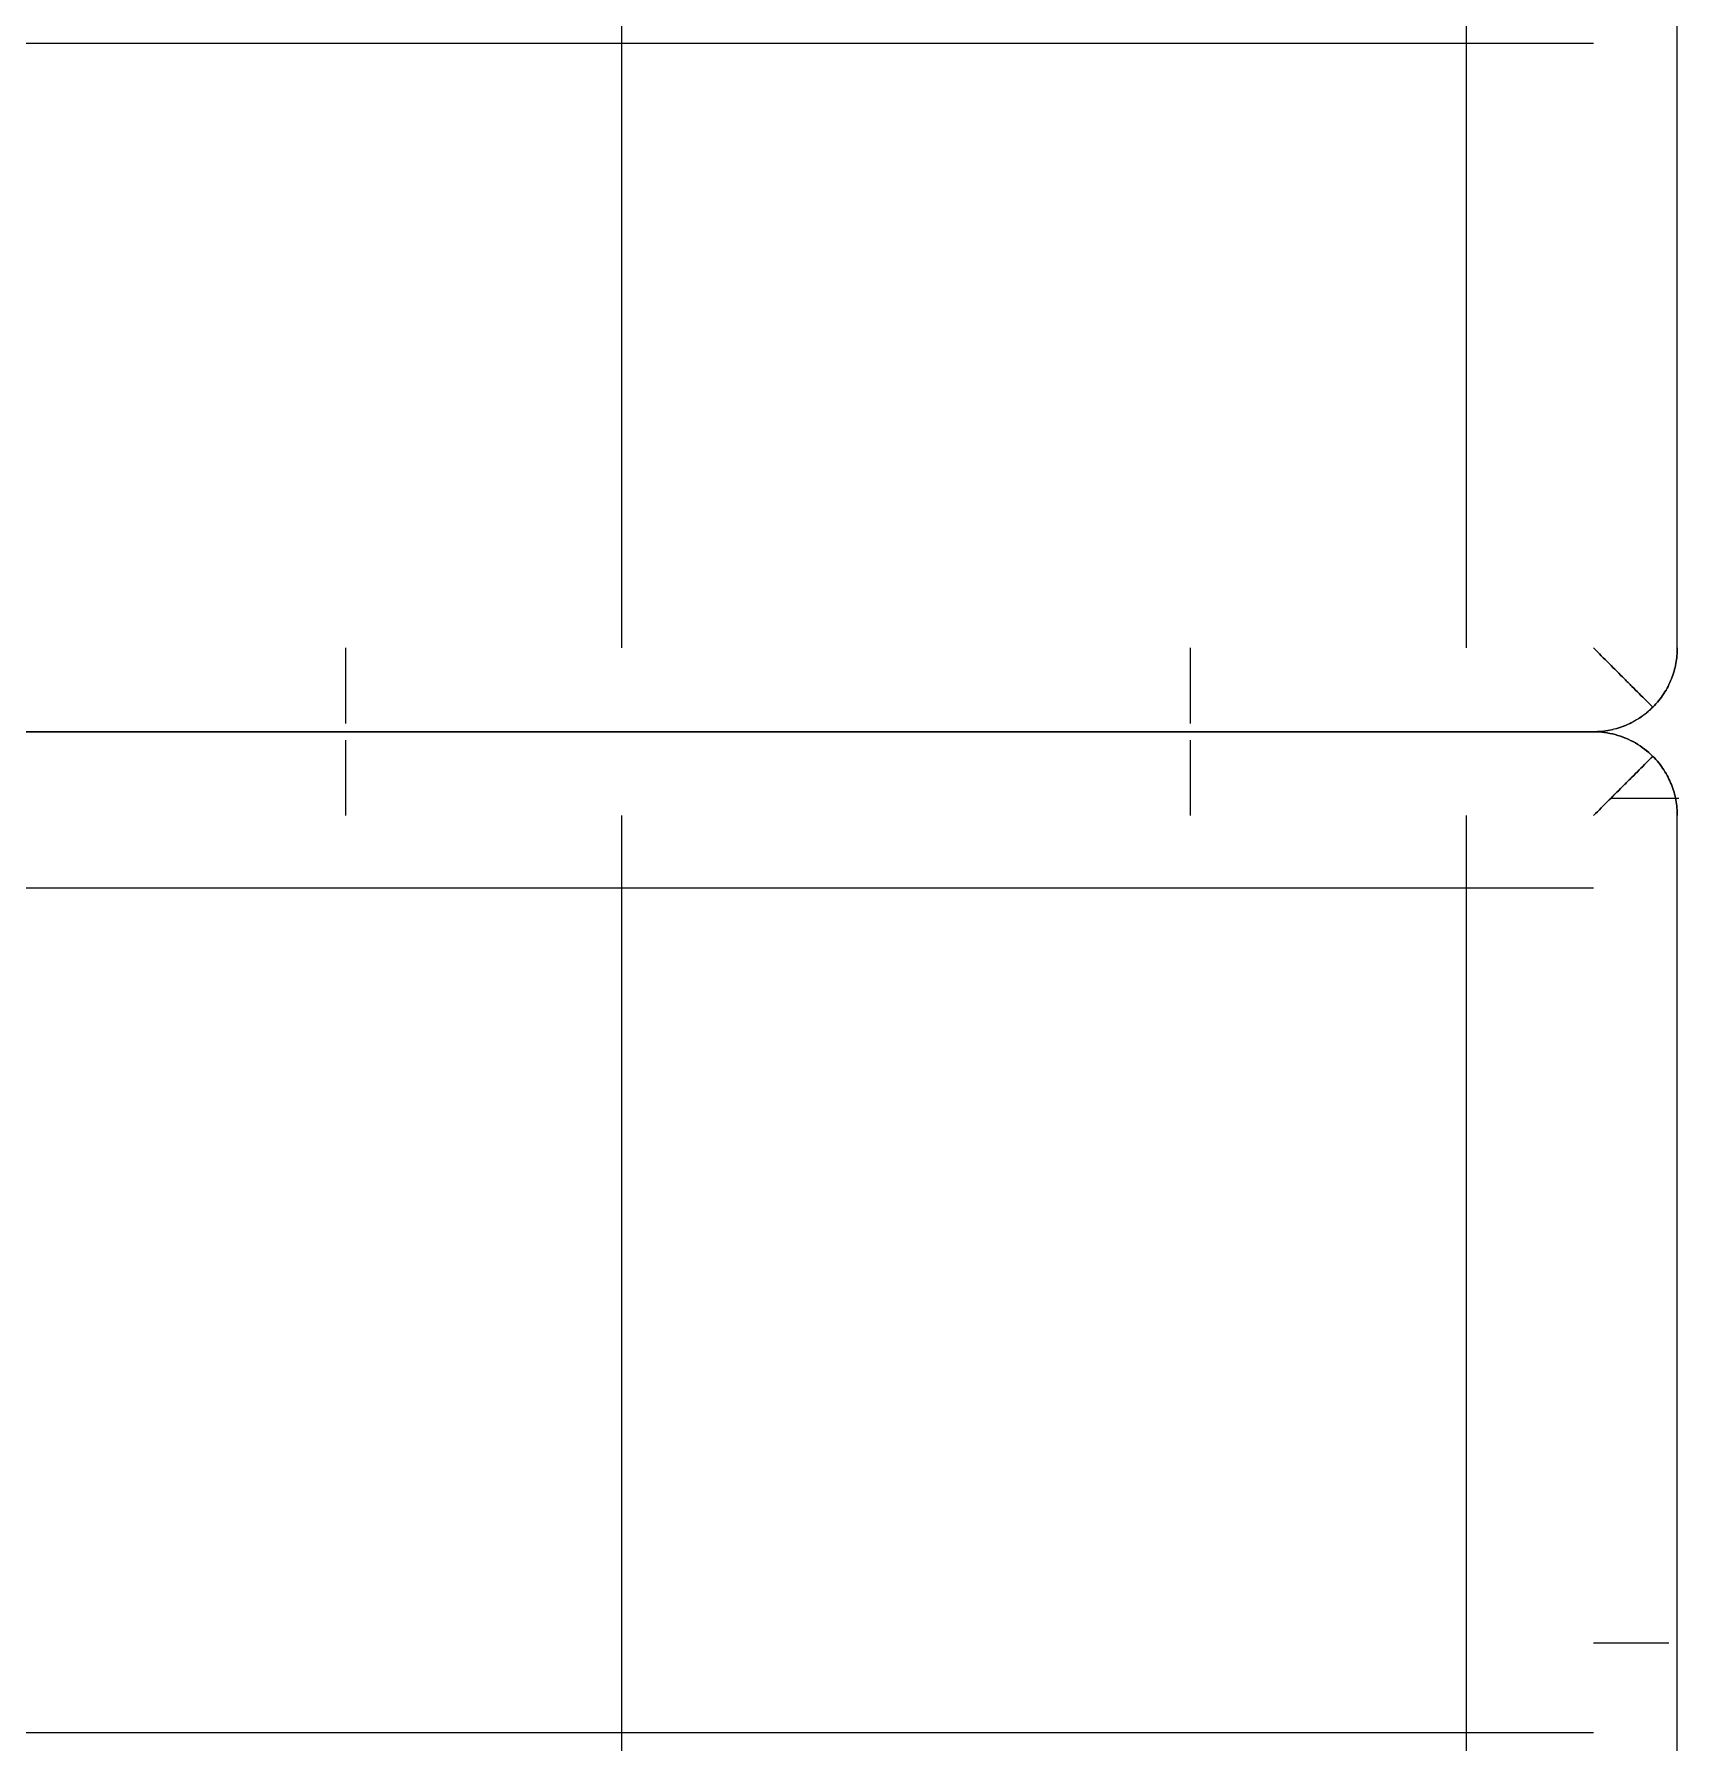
# Model space of a CAD drawing. Header units: inches. Extents: x 11834 to 13024, y -8101 to -6934.
# Drawn here: x 12234.86 to 12249.56, y -7343.04 to -7327.76 of the extents above; entities that cross this region are included whole.
import ezdxf

# ---------------------------------------------------------------- set-up
doc = ezdxf.new("R2010")
doc.units = ezdxf.units.IN
doc.header["$MEASUREMENT"] = 0
doc.layers.add('I-FURN', color=30, linetype='Continuous', lineweight=9)
pattern_1 = [(270, (7274.035, 12234.855), (7.554, 5e-16), []), (0, (7274.035, 12234.855), (0, 7.554), [])]

# ---------------------------------------------------------------- blocks, each defined once
blk = doc.blocks.new('FP_1_109-FIRST FLOOR POWER _ SIGNAL')
at = {"layer": 'I-FURN'}
blk.add_line((0.785, -14.693), (23.586, -14.693), dxfattribs=at)
blk = doc.blocks.new('FP_1_111-FIRST FLOOR POWER _ SIGNAL')
at = {"layer": 'I-FURN'}
for p, q in [((0.035, 5.981), (0.035, -13.943)), ((0.395, 4.77), (0.11, 4.77)), ((0.785, 4.77), (0.395, 4.77)), ((0.395, -2.784), (0.11, -2.784)), ((0.785, -2.784), (0.395, -2.784)), ((0.24, -10.338), (0.11, -10.338)), ((0.395, -10.338), (0.245, -10.338)), ((0.785, -10.338), (0.395, -10.338))]:
    blk.add_line(p, q, dxfattribs=at)
blk = doc.blocks.new('FP_1_114-FIRST FLOOR POWER _ SIGNAL')
at = {"layer": 'I-FURN'}
for p, q in [((-8.116, -14.333), (-8.116, -13.943)), ((-0.562, -14.378), (-0.562, -14.103)), ((-8.116, -14.618), (-8.116, -14.333)), ((-0.562, -14.59), (-0.562, -14.378)), ((-0.562, -14.706), (-0.562, -14.59)), ((-23.516, -14.693), (-0.715, -14.693))]:
    blk.add_line(p, q, dxfattribs=at)
blk = doc.blocks.new('FP_1_116-FIRST FLOOR POWER _ SIGNAL')
at = {"layer": 'I-FURN'}
for p, q in [((0.035, -13.943), (0.035, 5.981)), ((-0.325, 4.77), (-0.715, 4.77)), ((-0.04, 4.77), (-0.325, 4.77)), ((-0.325, -2.784), (-0.715, -2.784)), ((-0.04, -2.784), (-0.325, -2.784)), ((-0.325, -10.338), (-0.715, -10.338)), ((-0.175, -10.338), (-0.325, -10.338)), ((-0.04, -10.338), (-0.169, -10.338))]:
    blk.add_line(p, q, dxfattribs=at)
blk = doc.blocks.new('FP_1_132-FIRST FLOOR POWER _ SIGNAL')
at = {"layer": 'I-FURN'}
blk.add_line((0.785, -14.693), (23.586, -14.693), dxfattribs=at)
blk = doc.blocks.new('FP_1_133-FIRST FLOOR POWER _ SIGNAL')
at = {"layer": 'I-FURN'}
for p, q in [((0.035, 5.209), (0.035, -13.943)), ((0.203, 4.77), (0.117, 4.77)), ((0.304, 4.77), (0.211, 4.77)), ((0.395, 4.77), (0.314, 4.77)), ((0.537, 4.77), (0.427, 4.77)), ((0.66, 4.77), (0.546, 4.77)), ((0.785, 4.77), (0.676, 4.77)), ((0.187, -2.784), (0.135, -2.784)), ((0.395, -2.784), (0.187, -2.784)), ((0.654, -2.784), (0.401, -2.784)), ((0.785, -2.784), (0.676, -2.784)), ((0.152, -10.338), (0.11, -10.338)), ((0.245, -10.338), (0.17, -10.338)), ((0.363, -10.338), (0.265, -10.338)), ((0.492, -10.338), (0.395, -10.338)), ((0.626, -10.338), (0.514, -10.338)), ((0.763, -10.338), (0.676, -10.338))]:
    blk.add_line(p, q, dxfattribs=at)
blk = doc.blocks.new('FP_1_136-FIRST FLOOR POWER _ SIGNAL')
at = {"layer": 'I-FURN'}
for p, q in [((-8.116, -14.333), (-8.116, -13.943)), ((-0.562, -14.22), (-0.562, -14.103)), ((-8.116, -14.572), (-8.116, -14.352)), ((-0.562, -14.352), (-0.562, -14.221)), ((-0.562, -14.474), (-0.562, -14.378)), ((-0.562, -14.572), (-0.562, -14.475)), ((-0.562, -14.64), (-0.562, -14.59)), ((-0.562, -14.676), (-0.562, -14.641)), ((-23.516, -14.693), (-0.715, -14.693)), ((-0.562, -14.706), (-0.562, -14.676))]:
    blk.add_line(p, q, dxfattribs=at)
blk = doc.blocks.new('FP_1_138-FIRST FLOOR POWER _ SIGNAL')
at = {"layer": 'I-FURN'}
for p, q in [((0.035, -13.943), (0.035, 5.209)), ((-0.605, 4.77), (-0.715, 4.77)), ((-0.476, 4.77), (-0.59, 4.77)), ((-0.357, 4.77), (-0.466, 4.77)), ((-0.243, 4.77), (-0.325, 4.77)), ((-0.141, 4.77), (-0.234, 4.77)), ((-0.04, 4.77), (-0.13, 4.77)), ((-0.605, -2.784), (-0.715, -2.784)), ((-0.331, -2.784), (-0.584, -2.784)), ((-0.053, -2.784), (-0.325, -2.784)), ((-0.605, -10.338), (-0.693, -10.338)), ((-0.444, -10.338), (-0.555, -10.338)), ((-0.325, -10.338), (-0.421, -10.338)), ((-0.195, -10.338), (-0.293, -10.338)), ((-0.079, -10.338), (-0.175, -10.338))]:
    blk.add_line(p, q, dxfattribs=at)
blk = doc.blocks.new('Kimball - Villa - Lounges Privacy Back Without Arms - K602FPB-V94-FIRST FLOOR POWER _ SIGNAL')
at = {"layer": 'I-FURN'}
h = blk.add_hatch(dxfattribs=at)
h.set_pattern_fill('FP1_6', color=256, style=0, pattern_type=2)
h.set_pattern_definition(pattern_1)
h.paths.add_polyline_path([(-23.516, -13.693), (-23.516, -13.943), (-0.715, -13.943), (-0.715, 4.567), (-23.516, 4.567), (-23.516, -12.474)], flags=0)
h.paths.add_polyline_path([(-23.391, -11.443), (-21.141, -11.443), (-21.141, -13.693), (-23.391, -13.693), (-23.391, -12.474)], flags=0)
h = blk.add_hatch(dxfattribs=at)
h.set_pattern_fill('FP1_6', color=256, style=0, pattern_type=2)
h.set_pattern_definition(pattern_1)
h.paths.add_polyline_path([(0.785, 4.567), (0.785, -13.943), (23.586, -13.943), (23.586, 4.567), (1.15, 4.567)], flags=0)
h.paths.add_polyline_path([(21.141, -11.443), (23.391, -11.443), (23.391, -13.693), (21.141, -13.693), (21.141, -12.474)], flags=0)
for points, knots in [([(-0.185, -14.474), (-0.223, -14.436), (-0.284, -14.374), (-0.371, -14.287), (-0.46, -14.198), (-0.575, -14.084), (-0.668, -13.99), (-0.715, -13.943)], [0, 0, 0, 0, 0.25, 0.375, 0.5, 0.75, 1, 1, 1, 1]), ([(-0.715, -13.943), (-0.668, -13.99), (-0.575, -14.084), (-0.46, -14.198), (-0.371, -14.287), (-0.284, -14.374), (-0.223, -14.436), (-0.185, -14.474)], [0, 0, 0, 0, 0.25, 0.5, 0.625, 0.75, 1, 1, 1, 1]), ([(-0.185, -14.474), (-0.223, -14.436), (-0.284, -14.374), (-0.371, -14.287), (-0.46, -14.198), (-0.575, -14.084), (-0.668, -13.99), (-0.715, -13.943)], [0, 0, 0, 0, 0.25, 0.375, 0.5, 0.75, 1, 1, 1, 1]), ([(0.785, -13.943), (0.738, -13.99), (0.645, -14.084), (0.53, -14.198), (0.441, -14.287), (0.354, -14.374), (0.294, -14.436), (0.255, -14.474)], [0, 0, 0, 0, 0.25, 0.5, 0.625, 0.75, 1, 1, 1, 1]), ([(0.255, -14.474), (0.294, -14.436), (0.354, -14.374), (0.441, -14.287), (0.53, -14.198), (0.645, -14.084), (0.738, -13.99), (0.785, -13.943)], [0, 0, 0, 0, 0.25, 0.375, 0.5, 0.75, 1, 1, 1, 1]), ([(0.785, -13.943), (0.738, -13.99), (0.645, -14.084), (0.53, -14.198), (0.441, -14.287), (0.354, -14.374), (0.294, -14.436), (0.255, -14.474)], [0, 0, 0, 0, 0.25, 0.5, 0.625, 0.75, 1, 1, 1, 1]), ([(0.255, -14.474), (0.294, -14.436), (0.354, -14.374), (0.441, -14.287), (0.53, -14.198), (0.645, -14.084), (0.738, -13.99), (0.785, -13.943)], [0, 0, 0, 0, 0.25, 0.375, 0.5, 0.75, 1, 1, 1, 1]), ([(-0.575, -14.083), (-0.529, -14.13), (-0.46, -14.198), (-0.371, -14.287), (-0.284, -14.374), (-0.223, -14.436), (-0.185, -14.474)], [0.25, 0.25, 0.25, 0.25, 0.5, 0.625, 0.75, 1, 1, 1, 1]), ([(-0.715, -14.693), (-0.668, -14.693), (-0.575, -14.685), (-0.46, -14.652), (-0.371, -14.611), (-0.284, -14.561), (-0.223, -14.512), (-0.185, -14.474)], [0, 0, 0, 0, 0.25, 0.5, 0.625, 0.75, 1, 1, 1, 1]), ([(-0.185, -14.474), (-0.223, -14.512), (-0.284, -14.561), (-0.371, -14.611), (-0.46, -14.652), (-0.575, -14.685), (-0.668, -14.693), (-0.715, -14.693)], [0, 0, 0, 0, 0.25, 0.375, 0.5, 0.75, 1, 1, 1, 1]), ([(-0.715, -14.693), (-0.668, -14.693), (-0.575, -14.685), (-0.46, -14.652), (-0.371, -14.611), (-0.284, -14.561), (-0.223, -14.512), (-0.185, -14.474)], [0, 0, 0, 0, 0.25, 0.5, 0.625, 0.75, 1, 1, 1, 1]), ([(-0.185, -14.474), (-0.223, -14.512), (-0.284, -14.561), (-0.371, -14.611), (-0.46, -14.652), (-0.575, -14.685), (-0.668, -14.693), (-0.715, -14.693)], [0, 0, 0, 0, 0.25, 0.375, 0.5, 0.75, 1, 1, 1, 1]), ([(0.255, -14.474), (0.294, -14.512), (0.354, -14.561), (0.441, -14.611), (0.53, -14.652), (0.645, -14.685), (0.738, -14.693), (0.785, -14.693)], [0, 0, 0, 0, 0.25, 0.375, 0.5, 0.75, 1, 1, 1, 1]), ([(0.785, -14.693), (0.738, -14.693), (0.645, -14.685), (0.53, -14.652), (0.441, -14.611), (0.354, -14.561), (0.294, -14.512), (0.255, -14.474)], [0, 0, 0, 0, 0.25, 0.5, 0.625, 0.75, 1, 1, 1, 1]), ([(0.255, -14.474), (0.294, -14.512), (0.354, -14.561), (0.441, -14.611), (0.53, -14.652), (0.645, -14.685), (0.738, -14.693), (0.785, -14.693)], [0, 0, 0, 0, 0.25, 0.375, 0.5, 0.75, 1, 1, 1, 1]), ([(0.785, -14.693), (0.738, -14.693), (0.645, -14.685), (0.53, -14.652), (0.441, -14.611), (0.354, -14.561), (0.294, -14.512), (0.255, -14.474)], [0, 0, 0, 0, 0.25, 0.5, 0.625, 0.75, 1, 1, 1, 1])]:
    blk.add_open_spline(points, degree=3, knots=knots, dxfattribs=at)
for points in [[(-0.715, -13.943), (-0.668, -13.99), (-0.621, -14.037), (-0.575, -14.083)], [(-0.185, -14.474), (-0.138, -14.427), (-0.058, -14.323), (0.018, -14.14), (0.035, -14.009), (0.035, -13.943)], [(0.035, -13.943), (0.035, -14.01), (0.018, -14.139), (-0.058, -14.323), (-0.138, -14.426), (-0.185, -14.474)], [(0.035, -13.943), (0.035, -14.01), (0.018, -14.139), (-0.058, -14.323), (-0.138, -14.426), (-0.185, -14.474)], [(0.035, -13.943), (0.035, -14.009), (0.018, -14.14), (-0.058, -14.323), (-0.138, -14.427), (-0.185, -14.474)], [(0.035, -13.943), (0.035, -13.98), (0.038, -14.017), (0.043, -14.054)], [(0.255, -14.474), (0.22, -14.438), (0.157, -14.363), (0.088, -14.232), (0.045, -14.091), (0.035, -13.993), (0.035, -13.943)], [(0.255, -14.474), (0.22, -14.438), (0.157, -14.363), (0.088, -14.232), (0.045, -14.091), (0.035, -13.993), (0.035, -13.943)], [(0.255, -14.474), (0.22, -14.439), (0.157, -14.363), (0.088, -14.232), (0.045, -14.091), (0.035, -13.993), (0.035, -13.943)], [(0.043, -14.054), (0.047, -14.076), (0.051, -14.097), (0.056, -14.118)], [(0.061, -14.137), (0.064, -14.148), (0.066, -14.159), (0.069, -14.169)], [(0.07, -14.169), (0.075, -14.185), (0.08, -14.201), (0.086, -14.216)], [(0.086, -14.216), (0.096, -14.241), (0.107, -14.266), (0.119, -14.29)], [(0.12, -14.29), (0.125, -14.299), (0.13, -14.309), (0.136, -14.318)], [(0.158, -14.355), (0.186, -14.397), (0.219, -14.437), (0.255, -14.474)]]:
    blk.add_open_spline(points, degree=3, dxfattribs=at)
for name in ['FP_1_116-FIRST FLOOR POWER _ SIGNAL', 'FP_1_111-FIRST FLOOR POWER _ SIGNAL', 'FP_1_138-FIRST FLOOR POWER _ SIGNAL', 'FP_1_133-FIRST FLOOR POWER _ SIGNAL', 'FP_1_114-FIRST FLOOR POWER _ SIGNAL', 'FP_1_136-FIRST FLOOR POWER _ SIGNAL', 'FP_1_109-FIRST FLOOR POWER _ SIGNAL', 'FP_1_132-FIRST FLOOR POWER _ SIGNAL']:
    blk.add_blockref(name, (0, 0), dxfattribs=at)

msp = doc.modelspace()

# ---------------------------------------------------------------- block references
at = {"layer": 'I-FURN', "rotation": 90.00000000000074}
msp.add_blockref('Kimball - Villa - Lounges Privacy Back Without Arms - K602FPB-V94-FIRST FLOOR POWER _ SIGNAL', (12234.855, -7334.035), dxfattribs=at)

doc.saveas('drawing.dxf')
